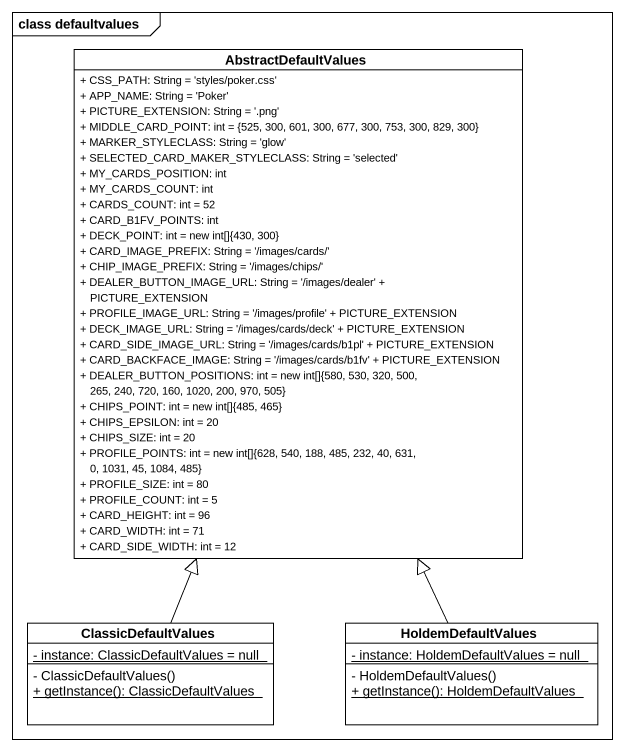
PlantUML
@startuml
mainframe class defaultvalues
hide circle
hide empty members
skinparam classAttributeIconSize 0
class AbstractDefaultValues {
  + CSS_PATH: String = 'styles/poker.css'
  + APP_NAME: String = 'Poker'
  + PICTURE_EXTENSION: String = '.png'
  + MIDDLE_CARD_POINT: int = {525, 300, 601, 300, 677, 300, 753, 300, 829, 300}
  + MARKER_STYLECLASS: String = 'glow'
  + SELECTED_CARD_MAKER_STYLECLASS: String = 'selected'
  + MY_CARDS_POSITION: int
  + MY_CARDS_COUNT: int
  + CARDS_COUNT: int = 52
  + CARD_B1FV_POINTS: int
  + DECK_POINT: int = new int[]{430, 300}
  + CARD_IMAGE_PREFIX: String = '/images/cards/'
  + CHIP_IMAGE_PREFIX: String = '/images/chips/'
  + DEALER_BUTTON_IMAGE_URL: String = '/images/dealer' + PICTURE_EXTENSION
  + PROFILE_IMAGE_URL: String = '/images/profile' + PICTURE_EXTENSION
  + DECK_IMAGE_URL: String = '/images/cards/deck' + PICTURE_EXTENSION
  + CARD_SIDE_IMAGE_URL: String = '/images/cards/b1pl' + PICTURE_EXTENSION
  + CARD_BACKFACE_IMAGE: String = '/images/cards/b1fv' + PICTURE_EXTENSION
  + DEALER_BUTTON_POSITIONS: int = new int[]{580, 530, 320, 500, 265, 240, 720, 160, 1020, 200, 970, 505}
  + CHIPS_POINT: int = new int[]{485, 465}
  + CHIPS_EPSILON: int = 20
  + CHIPS_SIZE: int = 20
  + PROFILE_POINTS: int = new int[]{628, 540, 188, 485, 232, 40, 631, 0, 1031, 45, 1084, 485}
  + PROFILE_SIZE: int = 80
  + PROFILE_COUNT: int = 5
  + CARD_HEIGHT: int = 96
  + CARD_WIDTH: int = 71
  + CARD_SIDE_WIDTH: int = 12
}
class ClassicDefaultValues {
  {static} - instance: ClassicDefaultValues = null
  - ClassicDefaultValues()
  {static} + getInstance(): ClassicDefaultValues
}
class HoldemDefaultValues {
  {static} - instance: HoldemDefaultValues = null
  - HoldemDefaultValues()
  {static} + getInstance(): HoldemDefaultValues
}
ClassicDefaultValues -up-|> AbstractDefaultValues
HoldemDefaultValues -up-|> AbstractDefaultValues
@enduml
